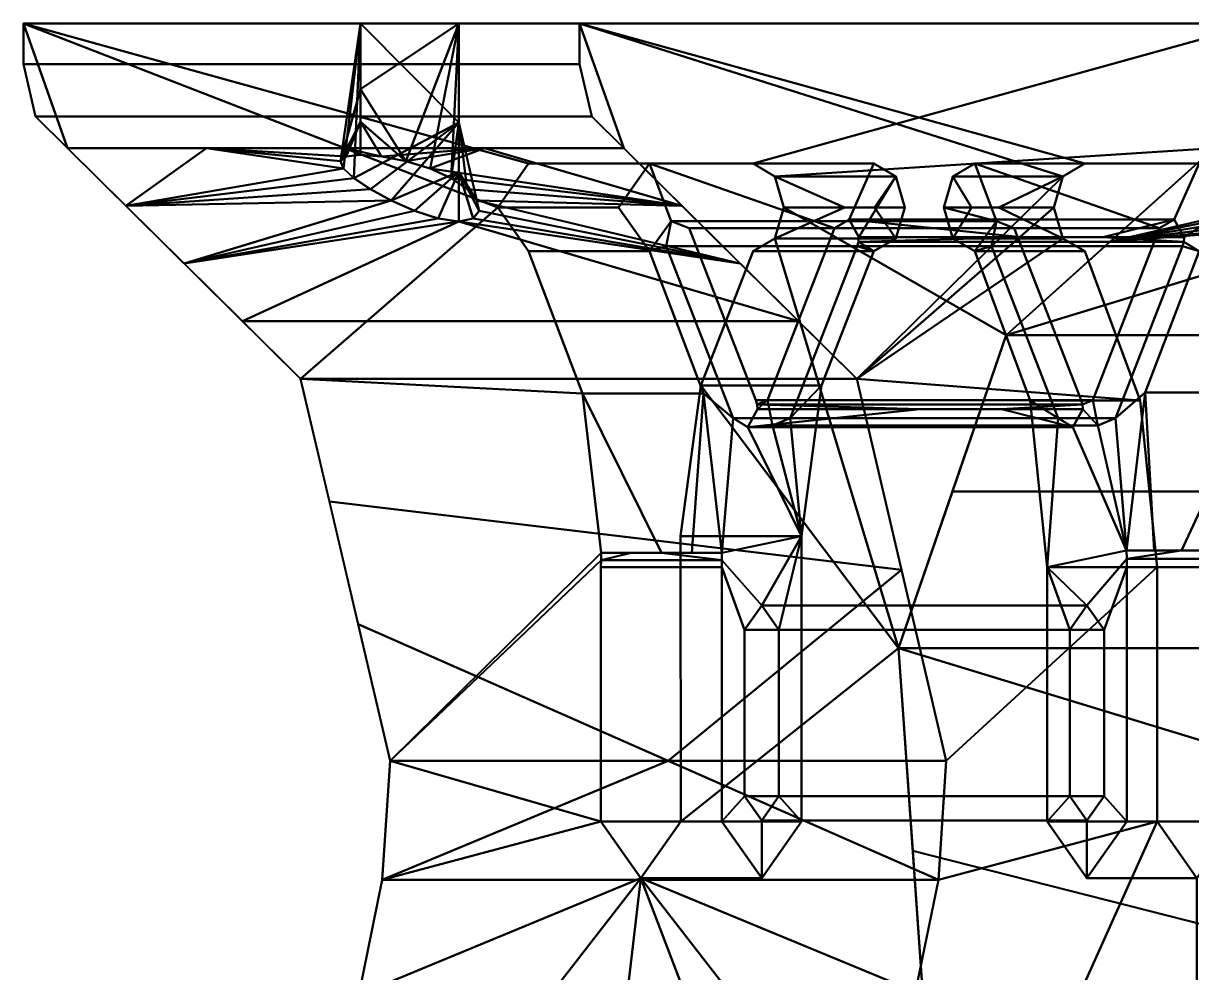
# Model space of a CAD drawing. Header units: millimetres. Extents: x -3275 to 3275, y -1040 to 450.
# Drawn here: x -2624.6 to -2571.2, y -497.3 to -454 of the extents above; entities that cross this region are included whole.
import ezdxf

# ---------------------------------------------------------------- set-up
doc = ezdxf.new("R2010")
doc.units = ezdxf.units.MM
doc.layers.add('I-FURN-PNLS', color=7, linetype='Continuous', lineweight=40)

msp = doc.modelspace()

# ---------------------------------------------------------------- meshes
at = {"layer": 'I-FURN-PNLS', "color": 250, "true_color": 0x191919}
mesh = msp.add_polyface(dxfattribs=at)
corners = [(-2583.506, -498.359, 1202.635), (-2584.618, -482.522, 1201.523), (-2579.696, -468.21, 1206.445), (-2570.2, -459.67, 1215.941), (-2568.742, -458.227, 1217.399), (-2568.182, -455.837, 1217.959), (-2568.182, -453.97, 1217.959), (-2624.609, -453.97, 1161.532), (-2624.609, -455.837, 1161.532), (-2624.049, -458.227, 1162.092), (-2622.591, -459.67, 1163.55), (-2611.94, -470.212, 1174.201), (-2607.85, -487.663, 1178.291), (-2608.212, -493.106, 1177.929), (-2609.285, -498.359, 1176.856), (-2613.151, -506.629, 1172.99), (-2614.508, -516.355, 1171.633), (-2611.049, -531.412, 1175.092), (-2601.992, -540.717, 1184.149), (-2590.798, -540.717, 1195.343), (-2581.742, -531.412, 1204.399), (-2578.283, -516.355, 1207.858), (-2579.639, -506.629, 1206.502), (-2589.855, -462.38, 1196.286), (-2590.269, -463.795, 1195.872), (-2591.269, -464.38, 1194.872), (-2593.655, -470.521, 1192.486), (-2594.577, -477.407, 1191.564), (-2594.574, -490.445, 1191.567), (-2596.395, -493.02, 1189.746), (-2598.216, -490.445, 1187.925), (-2598.216, -478.82, 1187.925), (-2598.211, -478.494, 1187.93), (-2598.209, -478.168, 1187.932), (-2599.06, -470.887, 1187.081), (-2601.522, -464.38, 1184.619), (-2602.936, -462.38, 1183.205), (-2601.522, -460.38, 1184.619), (-2591.269, -460.38, 1194.872), (-2590.269, -460.966, 1195.872)]
mesh.append_faces([[corners[k] for k in face] for face in [(26, 1, 24, 25)]], dxfattribs={"vtx0": -1, "vtx1": -1, "color": 250})
mesh.append_faces([[corners[k] for k in face] for face in [(36, 7, 10, 11)]], dxfattribs={"vtx0": -1, "vtx1": -1, "vtx3": -1, "color": 250})
mesh.append_faces([[corners[k] for k in face] for face in [(30, 13, 14, 29), (30, 12, 13), (12, 32, 33), (7, 37, 38, 6), (29, 20, 21), (2, 23, 24, 1)]], dxfattribs={"vtx0": -1, "vtx2": -1, "color": 250})
mesh.append_faces([[corners[k] for k in face] for face in [(6, 38, 39, 3)]], dxfattribs={"vtx0": -1, "vtx2": -1, "vtx3": -1, "color": 250})
mesh.append_faces([[corners[k] for k in face] for face in [(29, 16, 17, 18), (11, 34, 35, 36), (29, 18, 19, 20), (1, 26, 27, 28), (29, 21, 22, 0)]], dxfattribs={"vtx0": -1, "vtx3": -1, "color": 250})
mesh.append_faces([[corners[k] for k in face] for face in [(5, 6, 3, 4)]], dxfattribs={"vtx1": -1, "color": 250})
mesh.append_faces([[corners[k] for k in face] for face in [(15, 16, 29, 14), (31, 32, 12, 30), (36, 37, 7)]], dxfattribs={"vtx1": -1, "vtx2": -1, "color": 250})
mesh.append_faces([[corners[k] for k in face] for face in [(33, 34, 11, 12), (28, 29, 0, 1), (39, 23, 2, 3)]], dxfattribs={"vtx1": -1, "vtx3": -1, "color": 250})
mesh.append_faces([[corners[k] for k in face] for face in [(8, 9, 10, 7)]], dxfattribs={"vtx2": -1, "color": 250})
mesh = msp.add_polyface(dxfattribs=at)
corners = [(-2624.609, -453.97, 1161.532), (-2568.182, -453.97, 1217.959), (-2542.768, -453.97, 1192.546), (-2599.195, -453.97, 1136.119), (-2562.67, -453.97, 1198.058), (-2558.18, -453.97, 1198.058), (-2558.18, -453.97, 1202.548), (-2562.67, -453.97, 1202.548), (-2609.197, -453.97, 1151.53), (-2604.707, -453.97, 1151.53), (-2604.707, -453.97, 1156.02), (-2609.197, -453.97, 1156.02)]
mesh.append_faces([[corners[k] for k in face] for face in [(8, 0, 11), (0, 8, 3)]], dxfattribs={"vtx0": -1, "vtx1": -1, "color": 250})
mesh.append_faces([[corners[k] for k in face] for face in [(1, 7, 4, 0), (3, 8, 9)]], dxfattribs={"vtx0": -1, "vtx2": -1, "color": 250})
mesh.append_faces([[corners[k] for k in face] for face in [(3, 9, 10, 4)]], dxfattribs={"vtx0": -1, "vtx2": -1, "vtx3": -1, "color": 250})
mesh.append_faces([[corners[k] for k in face] for face in [(6, 7, 1), (5, 6, 2), (1, 2, 6)]], dxfattribs={"vtx1": -1, "vtx2": -1, "color": 250})
mesh.append_faces([[corners[k] for k in face] for face in [(10, 11, 0, 4)]], dxfattribs={"vtx1": -1, "vtx2": -1, "vtx3": -1, "color": 250})
mesh.append_faces([[corners[k] for k in face] for face in [(4, 5, 2, 3)]], dxfattribs={"vtx1": -1, "vtx3": -1, "color": 250})
mesh = msp.add_polyface(dxfattribs=at)
corners = [(-2599.195, -453.97, 1136.119), (-2599.195, -455.837, 1136.119), (-2624.609, -455.837, 1161.532), (-2624.609, -453.97, 1161.532)]
mesh.append_faces([[corners[k] for k in face] for face in [(2, 3, 0, 1)]], dxfattribs={"color": 250})
mesh = msp.add_polyface(dxfattribs=at)
corners = [(-2604.707, -463.017, 1156.02), (-2605.659, -462.884, 1156.675), (-2606.736, -462.536, 1156.943), (-2607.796, -462.064, 1156.836), (-2608.744, -461.548, 1156.396), (-2609.502, -461.047, 1155.667), (-2609.988, -460.606, 1154.704), (-2610.122, -460.265, 1153.6), (-2609.854, -460.051, 1152.487), (-2609.197, -459.979, 1151.53), (-2609.197, -458.477, 1151.53), (-2609.197, -456.975, 1151.53), (-2609.197, -455.472, 1151.53), (-2609.197, -453.97, 1151.53), (-2609.197, -453.97, 1156.02), (-2604.707, -453.97, 1156.02), (-2604.707, -456.232, 1156.02), (-2604.707, -458.494, 1156.02), (-2604.707, -460.755, 1156.02)]
mesh.append_faces([[corners[k] for k in face] for face in [(10, 8, 9), (14, 11, 12, 13)]], dxfattribs={"vtx0": -1, "color": 250})
mesh.append_faces([[corners[k] for k in face] for face in [(7, 14, 6), (18, 3, 17)]], dxfattribs={"vtx0": -1, "vtx1": -1, "color": 250})
mesh.append_faces([[corners[k] for k in face] for face in [(14, 7, 11), (5, 14, 17)]], dxfattribs={"vtx0": -1, "vtx1": -1, "vtx2": -1, "color": 250})
mesh.append_faces([[corners[k] for k in face] for face in [(10, 7, 8), (7, 10, 11), (18, 2, 3)]], dxfattribs={"vtx0": -1, "vtx2": -1, "color": 250})
mesh.append_faces([[corners[k] for k in face] for face in [(5, 6, 14), (3, 4, 17), (1, 2, 18), (4, 5, 17)]], dxfattribs={"vtx1": -1, "vtx2": -1, "color": 250})
mesh.append_faces([[corners[k] for k in face] for face in [(18, 0, 1)]], dxfattribs={"vtx2": -1, "color": 250})
mesh.append_faces([[corners[k] for k in face] for face in [(14, 15, 16, 17)]], dxfattribs={"vtx3": -1, "color": 250})
mesh = msp.add_polyface(dxfattribs=at)
corners = [(-2609.197, -453.97, 1151.53), (-2609.197, -455.472, 1151.53), (-2609.197, -456.975, 1151.53), (-2609.197, -458.477, 1151.53), (-2609.197, -459.979, 1151.53), (-2608.24, -460.051, 1150.873), (-2607.129, -460.265, 1150.605), (-2606.023, -460.606, 1150.739), (-2605.061, -461.046, 1151.225), (-2604.332, -461.548, 1151.983), (-2603.892, -462.064, 1152.931), (-2603.785, -462.535, 1153.991), (-2604.053, -462.884, 1155.069), (-2604.707, -463.017, 1156.02), (-2604.707, -460.755, 1156.02), (-2604.707, -458.494, 1156.02), (-2604.707, -456.232, 1156.02), (-2604.707, -453.97, 1156.02), (-2604.707, -453.97, 1151.53)]
mesh.append_faces([[corners[k] for k in face] for face in [(15, 10, 14)]], dxfattribs={"vtx0": -1, "vtx1": -1, "color": 250})
mesh.append_faces([[corners[k] for k in face] for face in [(2, 6, 18), (15, 18, 8)]], dxfattribs={"vtx0": -1, "vtx1": -1, "vtx2": -1, "color": 250})
mesh.append_faces([[corners[k] for k in face] for face in [(15, 8, 9), (18, 7, 8), (3, 5, 6), (18, 6, 7)]], dxfattribs={"vtx0": -1, "vtx2": -1, "color": 250})
mesh.append_faces([[corners[k] for k in face] for face in [(11, 12, 14), (10, 11, 14), (9, 10, 15), (2, 3, 6)]], dxfattribs={"vtx1": -1, "vtx2": -1, "color": 250})
mesh.append_faces([[corners[k] for k in face] for face in [(12, 13, 14), (16, 17, 18, 15), (3, 4, 5)]], dxfattribs={"vtx2": -1, "color": 250})
mesh.append_faces([[corners[k] for k in face] for face in [(18, 0, 1, 2)]], dxfattribs={"vtx3": -1, "color": 250})
mesh = msp.add_polyface(dxfattribs=at)
corners = [(-2542.768, -453.97, 1192.546), (-2542.768, -455.837, 1192.546), (-2543.328, -458.227, 1191.986), (-2544.786, -459.67, 1190.528), (-2554.282, -468.21, 1181.032), (-2559.204, -482.522, 1176.11), (-2558.092, -498.359, 1177.222), (-2554.226, -506.629, 1181.088), (-2552.869, -516.355, 1182.445), (-2556.328, -531.412, 1178.986), (-2565.385, -540.717, 1169.929), (-2576.579, -540.717, 1158.735), (-2585.635, -531.412, 1149.679), (-2589.094, -516.355, 1146.22), (-2587.738, -506.629, 1147.576), (-2583.871, -498.359, 1151.443), (-2582.799, -493.106, 1152.515), (-2582.437, -487.663, 1152.877), (-2586.527, -470.212, 1148.787), (-2597.177, -459.67, 1138.137), (-2598.635, -458.227, 1136.679), (-2599.195, -455.837, 1136.119), (-2599.195, -453.97, 1136.119), (-2577.523, -462.38, 1157.792), (-2577.108, -463.795, 1158.206), (-2576.108, -464.38, 1159.206), (-2573.574, -471.197, 1161.74), (-2572.803, -478.82, 1162.512), (-2572.803, -490.445, 1162.512), (-2570.982, -493.02, 1164.332), (-2569.161, -490.445, 1166.153), (-2569.161, -478.82, 1166.153), (-2569.168, -478.44, 1166.146), (-2569.17, -478.06, 1166.144), (-2568.318, -470.829, 1166.996), (-2565.855, -464.38, 1169.459), (-2564.441, -462.38, 1170.873), (-2565.855, -460.38, 1169.459), (-2576.108, -460.38, 1159.206), (-2577.108, -460.966, 1158.206), (-2559.343, -516.355, 1175.971), (-2562.752, -504.716, 1172.562), (-2570.982, -499.895, 1164.332), (-2579.212, -504.716, 1156.102), (-2582.621, -516.355, 1152.693), (-2579.212, -527.994, 1156.102), (-2570.982, -532.815, 1164.332), (-2562.752, -527.994, 1172.562)]
mesh.append_faces([[corners[k] for k in face] for face in [(3, 0, 1, 2)]], dxfattribs={"vtx0": -1, "color": 250})
mesh.append_faces([[corners[k] for k in face] for face in [(24, 18, 23), (23, 18, 39), (26, 18, 24, 25), (31, 5, 30), (32, 5, 31), (37, 0, 36)]], dxfattribs={"vtx0": -1, "vtx1": -1, "color": 250})
mesh.append_faces([[corners[k] for k in face] for face in [(6, 41, 30, 5)]], dxfattribs={"vtx0": -1, "vtx1": -1, "vtx2": -1, "color": 250})
mesh.append_faces([[corners[k] for k in face] for face in [(44, 13, 14, 43), (28, 16, 17, 27), (22, 38, 39), (18, 26, 27, 17), (42, 29, 30, 41), (41, 6, 7, 40)]], dxfattribs={"vtx0": -1, "vtx2": -1, "color": 250})
mesh.append_faces([[corners[k] for k in face] for face in [(43, 15, 16, 28), (39, 18, 19, 22)]], dxfattribs={"vtx0": -1, "vtx2": -1, "vtx3": -1, "color": 250})
mesh.append_faces([[corners[k] for k in face] for face in [(4, 34, 35, 36)]], dxfattribs={"vtx0": -1, "vtx3": -1, "color": 250})
mesh.append_faces([[corners[k] for k in face] for face in [(14, 15, 43), (8, 9, 40, 7), (33, 34, 5, 32), (4, 5, 34)]], dxfattribs={"vtx1": -1, "vtx2": -1, "color": 250})
mesh.append_faces([[corners[k] for k in face] for face in [(3, 4, 36, 0)]], dxfattribs={"vtx1": -1, "vtx2": -1, "vtx3": -1, "color": 250})
mesh.append_faces([[corners[k] for k in face] for face in [(12, 13, 44, 45), (11, 12, 45, 46), (42, 43, 28, 29), (37, 38, 22, 0), (46, 47, 10, 11), (9, 10, 47, 40)]], dxfattribs={"vtx1": -1, "vtx3": -1, "color": 250})
mesh.append_faces([[corners[k] for k in face] for face in [(19, 20, 21, 22)]], dxfattribs={"vtx3": -1, "color": 250})
mesh = msp.add_polyface(dxfattribs=at)
corners = [(-2599.195, -455.837, 1136.119), (-2598.635, -458.227, 1136.679), (-2597.177, -459.67, 1138.137), (-2622.591, -459.67, 1163.55), (-2624.049, -458.227, 1162.092), (-2624.609, -455.837, 1161.532)]
mesh.append_faces([[corners[k] for k in face] for face in [(2, 3, 4, 1)]], dxfattribs={"vtx2": -1, "color": 250})
mesh.append_faces([[corners[k] for k in face] for face in [(4, 5, 0, 1)]], dxfattribs={"vtx3": -1, "color": 250})
mesh = msp.add_polyface(dxfattribs=at)
corners = [(-2597.177, -459.67, 1138.137), (-2586.527, -470.212, 1148.787), (-2582.437, -487.663, 1152.877), (-2588.79, -487.663, 1159.231), (-2595.144, -487.663, 1165.584), (-2601.497, -487.663, 1171.937), (-2607.85, -487.663, 1178.291), (-2611.94, -470.212, 1174.201), (-2622.591, -459.67, 1163.55), (-2604.707, -463.017, 1156.02), (-2604.053, -462.884, 1155.069), (-2603.785, -462.535, 1153.991), (-2603.892, -462.064, 1152.931), (-2604.332, -461.548, 1151.983), (-2605.061, -461.046, 1151.225), (-2606.023, -460.606, 1150.739), (-2607.129, -460.265, 1150.605), (-2608.24, -460.051, 1150.873), (-2609.197, -459.979, 1151.53), (-2609.854, -460.051, 1152.487), (-2610.122, -460.265, 1153.6), (-2609.988, -460.606, 1154.704), (-2609.502, -461.047, 1155.667), (-2608.744, -461.548, 1156.396), (-2607.796, -462.064, 1156.836), (-2606.736, -462.536, 1156.943), (-2605.659, -462.884, 1156.675), (-2591.852, -464.941, 1143.462), (-2617.266, -464.941, 1168.875), (-2609.884, -459.67, 1150.843), (-2594.515, -462.305, 1140.799), (-2603.531, -459.67, 1144.49), (-2619.928, -462.305, 1166.213), (-2616.237, -459.67, 1157.197), (-2609.315, -481.416, 1176.826), (-2584.482, -478.937, 1150.832), (-2589.19, -467.576, 1146.125), (-2614.603, -467.576, 1171.538), (-2610.627, -475.814, 1175.514)]
mesh.append_faces([[corners[k] for k in face] for face in [(10, 27, 9), (26, 28, 25), (24, 32, 23), (9, 28, 26), (14, 30, 13), (13, 30, 12), (16, 31, 15), (31, 17, 29), (23, 32, 22), (12, 27, 11), (25, 28, 24), (22, 32, 21), (19, 29, 18), (18, 29, 17), (17, 31, 16), (11, 27, 10), (32, 24, 28)]], dxfattribs={"vtx0": -1, "vtx1": -1, "color": 250})
mesh.append_faces([[corners[k] for k in face] for face in [(37, 9, 36), (30, 15, 31), (21, 32, 33)]], dxfattribs={"vtx0": -1, "vtx1": -1, "vtx2": -1, "color": 250})
mesh.append_faces([[corners[k] for k in face] for face in [(35, 4, 34, 38)]], dxfattribs={"vtx0": -1, "vtx1": -1, "vtx3": -1, "color": 250})
mesh.append_faces([[corners[k] for k in face] for face in [(12, 30, 27), (30, 14, 15), (33, 19, 20)]], dxfattribs={"vtx0": -1, "vtx2": -1, "color": 250})
mesh.append_faces([[corners[k] for k in face] for face in [(0, 30, 31)]], dxfattribs={"vtx1": -1, "color": 250})
mesh.append_faces([[corners[k] for k in face] for face in [(27, 36, 9), (33, 29, 19), (20, 21, 33), (37, 28, 9)]], dxfattribs={"vtx1": -1, "vtx2": -1, "color": 250})
mesh.append_faces([[corners[k] for k in face] for face in [(7, 37, 36, 1), (38, 7, 1, 35)]], dxfattribs={"vtx1": -1, "vtx3": -1, "color": 250})
mesh.append_faces([[corners[k] for k in face] for face in [(5, 6, 34, 4), (32, 8, 33)]], dxfattribs={"vtx2": -1, "color": 250})
mesh.append_faces([[corners[k] for k in face] for face in [(35, 2, 3, 4)]], dxfattribs={"vtx3": -1, "color": 250})
mesh = msp.add_polyface(dxfattribs=at)
corners = [(-2558.092, -498.359, 1177.222), (-2559.204, -482.522, 1176.11), (-2554.282, -468.21, 1181.032), (-2544.786, -459.67, 1190.528), (-2570.2, -459.67, 1215.941), (-2579.696, -468.21, 1206.445), (-2584.618, -482.522, 1201.523), (-2583.506, -498.359, 1202.635), (-2558.18, -459.979, 1202.548), (-2557.523, -460.051, 1201.591), (-2557.255, -460.265, 1200.478), (-2557.389, -460.606, 1199.374), (-2557.875, -461.047, 1198.411), (-2558.633, -461.548, 1197.682), (-2559.581, -462.064, 1197.242), (-2560.642, -462.536, 1197.135), (-2561.718, -462.884, 1197.403), (-2562.67, -463.017, 1198.058), (-2563.324, -462.884, 1199.009), (-2563.592, -462.536, 1200.087), (-2563.486, -462.064, 1201.147), (-2563.046, -461.548, 1202.095), (-2562.316, -461.046, 1202.853), (-2561.354, -460.606, 1203.339), (-2560.248, -460.265, 1203.473), (-2559.137, -460.051, 1203.205), (-2549.534, -463.94, 1185.78), (-2557.493, -459.67, 1203.235), (-2574.948, -463.94, 1211.193), (-2563.846, -459.67, 1209.588), (-2551.14, -459.67, 1196.881), (-2556.743, -475.366, 1178.571), (-2582.157, -475.366, 1203.984), (-2583.968, -491.781, 1202.173), (-2558.648, -490.441, 1176.666)]
mesh.append_faces([[corners[k] for k in face] for face in [(29, 25, 27), (22, 28, 21), (25, 29, 24), (15, 26, 14), (16, 26, 15), (8, 27, 25), (20, 28, 19), (18, 28, 17), (19, 28, 18), (14, 26, 13), (28, 22, 4)]], dxfattribs={"vtx0": -1, "vtx1": -1, "color": 250})
mesh.append_faces([[corners[k] for k in face] for face in [(5, 2, 17)]], dxfattribs={"vtx0": -1, "vtx1": -1, "vtx2": -1, "color": 250})
mesh.append_faces([[corners[k] for k in face] for face in [(30, 9, 10), (27, 8, 9), (3, 11, 12), (26, 12, 13), (29, 23, 24), (4, 22, 23), (34, 6, 33, 0), (28, 20, 21), (32, 31, 2, 5), (17, 28, 5), (6, 34, 1)]], dxfattribs={"vtx0": -1, "vtx2": -1, "color": 250})
mesh.append_faces([[corners[k] for k in face] for face in [(10, 11, 30), (26, 3, 12), (3, 30, 11), (29, 4, 23), (16, 17, 26), (2, 26, 17), (30, 27, 9)]], dxfattribs={"vtx1": -1, "vtx2": -1, "color": 250})
mesh.append_faces([[corners[k] for k in face] for face in [(32, 6, 1, 31)]], dxfattribs={"vtx1": -1, "vtx3": -1, "color": 250})
mesh.append_faces([[corners[k] for k in face] for face in [(33, 7, 0)]], dxfattribs={"vtx2": -1, "color": 250})
mesh = msp.add_polyface(dxfattribs=at)
corners = [(-2601.522, -460.38, 1184.619), (-2602.936, -462.38, 1183.205), (-2601.522, -464.38, 1184.619), (-2595.999, -464.38, 1179.097), (-2597.413, -462.38, 1177.682), (-2595.999, -460.38, 1179.097)]
mesh.append_faces([[corners[k] for k in face] for face in [(4, 1, 2, 3)]], dxfattribs={"vtx0": -1, "color": 250})
mesh.append_faces([[corners[k] for k in face] for face in [(4, 5, 0, 1)]], dxfattribs={"vtx3": -1, "color": 250})
mesh = msp.add_polyface(dxfattribs=at)
corners = [(-2591.269, -460.38, 1194.872), (-2601.522, -460.38, 1184.619), (-2595.999, -460.38, 1179.097), (-2585.746, -460.38, 1189.35)]
mesh.append_faces([[corners[k] for k in face] for face in [(3, 0, 1, 2)]], dxfattribs={"color": 250})
mesh = msp.add_polyface(dxfattribs=at)
corners = [(-2589.054, -477.407, 1186.042), (-2588.133, -470.521, 1186.963), (-2585.746, -464.38, 1189.35), (-2584.746, -463.795, 1190.35), (-2584.332, -462.38, 1190.764), (-2584.746, -460.966, 1190.35), (-2585.746, -460.38, 1189.35), (-2595.999, -460.38, 1179.097), (-2597.413, -462.38, 1177.682), (-2595.999, -464.38, 1179.097), (-2593.538, -470.887, 1181.558), (-2592.687, -478.168, 1182.409), (-2592.689, -478.494, 1182.407), (-2592.694, -478.82, 1182.402), (-2592.694, -490.445, 1182.402), (-2590.873, -493.02, 1184.223), (-2589.052, -490.445, 1186.044), (-2586.434, -463.742, 1188.662), (-2586.453, -463.951, 1188.643), (-2586.508, -464.148, 1188.588), (-2589.564, -472.005, 1185.532), (-2590.374, -472.337, 1184.722), (-2590.609, -471.192, 1184.487), (-2587.553, -463.335, 1187.543), (-2586.882, -462.925, 1188.214), (-2595.237, -464.148, 1179.859), (-2595.002, -463.003, 1180.094), (-2594.192, -463.335, 1180.904), (-2591.137, -471.192, 1183.959), (-2591.082, -471.388, 1184.014), (-2591.063, -471.598, 1184.033), (-2591.511, -472.415, 1183.585), (-2592.182, -472.005, 1182.914), (-2590.086, -489.276, 1185.01), (-2590.873, -490.388, 1184.223), (-2591.659, -489.276, 1183.437), (-2591.659, -481.681, 1183.437), (-2590.873, -480.569, 1184.223), (-2590.086, -481.681, 1185.01)]
mesh.append_faces([[corners[k] for k in face] for face in [(11, 32, 10), (29, 22, 28), (38, 0, 37)]], dxfattribs={"vtx0": -1, "vtx1": -1, "color": 250})
mesh.append_faces([[corners[k] for k in face] for face in [(31, 0, 21)]], dxfattribs={"vtx0": -1, "vtx1": -1, "vtx2": -1, "color": 250})
mesh.append_faces([[corners[k] for k in face] for face in [(37, 12, 13, 36), (36, 13, 14, 35), (9, 25, 26), (25, 9, 10, 32), (34, 15, 16, 33), (20, 0, 1)]], dxfattribs={"vtx0": -1, "vtx2": -1, "color": 250})
mesh.append_faces([[corners[k] for k in face] for face in [(7, 26, 27, 23)]], dxfattribs={"vtx0": -1, "vtx2": -1, "vtx3": -1, "color": 250})
mesh.append_faces([[corners[k] for k in face] for face in [(26, 7, 8, 9), (17, 3, 4, 5)]], dxfattribs={"vtx0": -1, "vtx3": -1, "color": 250})
mesh.append_faces([[corners[k] for k in face] for face in [(29, 30, 22), (20, 21, 0), (18, 19, 2)]], dxfattribs={"vtx1": -1, "vtx2": -1, "color": 250})
mesh.append_faces([[corners[k] for k in face] for face in [(11, 12, 37, 0), (31, 32, 11, 0)]], dxfattribs={"vtx1": -1, "vtx2": -1, "vtx3": -1, "color": 250})
mesh.append_faces([[corners[k] for k in face] for face in [(30, 31, 21, 22), (34, 35, 14, 15), (27, 28, 22, 23), (16, 0, 38, 33), (19, 20, 1, 2), (24, 17, 5, 6), (23, 24, 6, 7), (17, 18, 2, 3)]], dxfattribs={"vtx1": -1, "vtx3": -1, "color": 250})
mesh = msp.add_polyface(dxfattribs=at)
corners = [(-2585.746, -460.38, 1189.35), (-2584.746, -460.966, 1190.35), (-2584.332, -462.38, 1190.764), (-2585.713, -462.38, 1192.145), (-2587.093, -462.38, 1193.525), (-2588.474, -462.38, 1194.906), (-2589.855, -462.38, 1196.286), (-2590.269, -460.966, 1195.872), (-2591.269, -460.38, 1194.872)]
mesh.append_faces([[corners[k] for k in face] for face in [(1, 7, 8, 0)]], dxfattribs={"vtx0": -1, "color": 250})
mesh.append_faces([[corners[k] for k in face] for face in [(1, 3, 4, 7)]], dxfattribs={"vtx0": -1, "vtx2": -1, "vtx3": -1, "color": 250})
mesh.append_faces([[corners[k] for k in face] for face in [(2, 3, 1)]], dxfattribs={"vtx1": -1, "color": 250})
mesh.append_faces([[corners[k] for k in face] for face in [(5, 6, 7, 4)]], dxfattribs={"vtx2": -1, "color": 250})
mesh = msp.add_polyface(dxfattribs=at)
corners = [(-2581.136, -460.38, 1164.233), (-2582.136, -460.966, 1163.233), (-2582.55, -462.38, 1162.819), (-2581.293, -462.38, 1161.562), (-2580.036, -462.38, 1160.305), (-2578.779, -462.38, 1159.048), (-2577.523, -462.38, 1157.792), (-2577.108, -460.966, 1158.206), (-2576.108, -460.38, 1159.206)]
mesh.append_faces([[corners[k] for k in face] for face in [(1, 7, 8, 0)]], dxfattribs={"vtx0": -1, "color": 250})
mesh.append_faces([[corners[k] for k in face] for face in [(1, 3, 4, 7)]], dxfattribs={"vtx0": -1, "vtx2": -1, "vtx3": -1, "color": 250})
mesh.append_faces([[corners[k] for k in face] for face in [(2, 3, 1)]], dxfattribs={"vtx1": -1, "color": 250})
mesh.append_faces([[corners[k] for k in face] for face in [(5, 6, 7, 4)]], dxfattribs={"vtx2": -1, "color": 250})
mesh = msp.add_polyface(dxfattribs=at)
corners = [(-2577.83, -478.82, 1167.539), (-2578.602, -471.197, 1166.768), (-2581.136, -464.38, 1164.233), (-2582.136, -463.795, 1163.233), (-2582.55, -462.38, 1162.819), (-2582.136, -460.966, 1163.233), (-2581.136, -460.38, 1164.233), (-2570.883, -460.38, 1174.486), (-2569.469, -462.38, 1175.901), (-2570.883, -464.38, 1174.486), (-2573.346, -470.829, 1172.023), (-2574.198, -478.06, 1171.171), (-2574.195, -478.44, 1171.174), (-2574.189, -478.82, 1171.181), (-2574.189, -490.445, 1171.181), (-2576.009, -493.02, 1169.36), (-2577.83, -490.445, 1167.539), (-2574.7, -472.005, 1170.669), (-2571.645, -464.148, 1173.724), (-2571.59, -463.951, 1173.779), (-2571.571, -463.742, 1173.798), (-2572.019, -462.925, 1173.35), (-2572.69, -463.335, 1172.679), (-2575.745, -471.192, 1169.624), (-2575.51, -472.337, 1169.859), (-2576.273, -471.192, 1169.096), (-2579.329, -463.335, 1166.04), (-2580.139, -463.003, 1165.23), (-2580.374, -464.148, 1164.995), (-2577.318, -472.005, 1168.051), (-2576.648, -472.415, 1168.722), (-2576.2, -471.598, 1169.17), (-2576.218, -471.388, 1169.151), (-2576.796, -481.681, 1168.573), (-2576.796, -489.276, 1168.573), (-2576.009, -490.388, 1169.36), (-2575.223, -489.276, 1170.146), (-2575.223, -481.681, 1170.146), (-2576.009, -480.569, 1169.36)]
mesh.append_faces([[corners[k] for k in face] for face in [(1, 29, 0), (33, 0, 38), (25, 23, 32), (17, 11, 24)]], dxfattribs={"vtx0": -1, "vtx1": -1, "color": 250})
mesh.append_faces([[corners[k] for k in face] for face in [(38, 0, 11, 12)]], dxfattribs={"vtx0": -1, "vtx1": -1, "vtx3": -1, "color": 250})
mesh.append_faces([[corners[k] for k in face] for face in [(16, 34, 35, 15), (2, 27, 28), (23, 25, 26, 22), (13, 37, 38, 12), (14, 36, 37, 13), (10, 17, 18, 9), (7, 21, 22, 6), (9, 19, 20, 8)]], dxfattribs={"vtx0": -1, "vtx2": -1, "color": 250})
mesh.append_faces([[corners[k] for k in face] for face in [(0, 29, 30, 11)]], dxfattribs={"vtx0": -1, "vtx2": -1, "vtx3": -1, "color": 250})
mesh.append_faces([[corners[k] for k in face] for face in [(3, 4, 27, 2), (5, 6, 27, 4), (10, 11, 17), (18, 19, 9)]], dxfattribs={"vtx1": -1, "vtx2": -1, "color": 250})
mesh.append_faces([[corners[k] for k in face] for face in [(30, 31, 24, 11), (26, 27, 6, 22)]], dxfattribs={"vtx1": -1, "vtx2": -1, "vtx3": -1, "color": 250})
mesh.append_faces([[corners[k] for k in face] for face in [(16, 0, 33, 34), (31, 32, 23, 24), (28, 29, 1, 2), (35, 36, 14, 15), (7, 8, 20, 21)]], dxfattribs={"vtx1": -1, "vtx3": -1, "color": 250})
mesh = msp.add_polyface(dxfattribs=at)
corners = [(-2576.108, -460.38, 1159.206), (-2565.855, -460.38, 1169.459), (-2570.883, -460.38, 1174.486), (-2581.136, -460.38, 1164.233)]
mesh.append_faces([[corners[k] for k in face] for face in [(2, 3, 0, 1)]], dxfattribs={"color": 250})
mesh = msp.add_polyface(dxfattribs=at)
corners = [(-2589.855, -462.38, 1196.286), (-2588.474, -462.38, 1194.906), (-2587.093, -462.38, 1193.525), (-2585.713, -462.38, 1192.145), (-2584.332, -462.38, 1190.764), (-2584.746, -463.795, 1190.35), (-2585.746, -464.38, 1189.35), (-2591.269, -464.38, 1194.872), (-2590.269, -463.795, 1195.872)]
mesh.append_faces([[corners[k] for k in face] for face in [(5, 3, 4)]], dxfattribs={"vtx0": -1, "color": 250})
mesh.append_faces([[corners[k] for k in face] for face in [(5, 8, 2, 3)]], dxfattribs={"vtx0": -1, "vtx1": -1, "vtx3": -1, "color": 250})
mesh.append_faces([[corners[k] for k in face] for face in [(5, 6, 7, 8), (8, 0, 1, 2)]], dxfattribs={"vtx3": -1, "color": 250})
mesh = msp.add_polyface(dxfattribs=at)
corners = [(-2577.523, -462.38, 1157.792), (-2578.779, -462.38, 1159.048), (-2580.036, -462.38, 1160.305), (-2581.293, -462.38, 1161.562), (-2582.55, -462.38, 1162.819), (-2582.136, -463.795, 1163.233), (-2581.136, -464.38, 1164.233), (-2576.108, -464.38, 1159.206), (-2577.108, -463.795, 1158.206)]
mesh.append_faces([[corners[k] for k in face] for face in [(5, 3, 4)]], dxfattribs={"vtx0": -1, "color": 250})
mesh.append_faces([[corners[k] for k in face] for face in [(5, 8, 2, 3)]], dxfattribs={"vtx0": -1, "vtx1": -1, "vtx3": -1, "color": 250})
mesh.append_faces([[corners[k] for k in face] for face in [(5, 6, 7, 8), (8, 0, 1, 2)]], dxfattribs={"vtx3": -1, "color": 250})
mesh = msp.add_polyface(dxfattribs=at)
corners = [(-2579.329, -463.335, 1166.04), (-2594.192, -463.335, 1180.904), (-2595.002, -463.003, 1180.094), (-2595.237, -464.148, 1179.859), (-2580.374, -464.148, 1164.995), (-2580.139, -463.003, 1165.23)]
mesh.append_faces([[corners[k] for k in face] for face in [(0, 1, 2, 5)]], dxfattribs={"vtx2": -1, "color": 250})
mesh.append_faces([[corners[k] for k in face] for face in [(2, 3, 4, 5)]], dxfattribs={"vtx3": -1, "color": 250})
mesh = msp.add_polyface(dxfattribs=at)
corners = [(-2576.273, -471.192, 1169.096), (-2591.137, -471.192, 1183.959), (-2594.192, -463.335, 1180.904), (-2579.329, -463.335, 1166.04)]
mesh.append_faces([[corners[k] for k in face] for face in [(1, 2, 3, 0)]], dxfattribs={"color": 250})
mesh = msp.add_polyface(dxfattribs=at)
corners = [(-2572.69, -463.335, 1172.679), (-2587.553, -463.335, 1187.543), (-2590.609, -471.192, 1184.487), (-2575.745, -471.192, 1169.624)]
mesh.append_faces([[corners[k] for k in face] for face in [(1, 2, 3, 0)]], dxfattribs={"color": 250})
mesh = msp.add_polyface(dxfattribs=at)
corners = [(-2572.69, -463.335, 1172.679), (-2572.019, -462.925, 1173.35), (-2571.571, -463.742, 1173.798), (-2575.287, -463.742, 1177.514), (-2579.003, -463.742, 1181.23), (-2582.719, -463.742, 1184.946), (-2586.434, -463.742, 1188.662), (-2586.882, -462.925, 1188.214), (-2587.553, -463.335, 1187.543)]
mesh.append_faces([[corners[k] for k in face] for face in [(7, 4, 5, 6)]], dxfattribs={"vtx0": -1, "color": 250})
mesh.append_faces([[corners[k] for k in face] for face in [(1, 3, 4, 7)]], dxfattribs={"vtx0": -1, "vtx2": -1, "vtx3": -1, "color": 250})
mesh.append_faces([[corners[k] for k in face] for face in [(2, 3, 1)]], dxfattribs={"vtx1": -1, "color": 250})
mesh.append_faces([[corners[k] for k in face] for face in [(8, 0, 1, 7)]], dxfattribs={"vtx2": -1, "color": 250})
mesh = msp.add_polyface(dxfattribs=at)
corners = [(-2586.434, -463.742, 1188.662), (-2582.719, -463.742, 1184.946), (-2579.003, -463.742, 1181.23), (-2575.287, -463.742, 1177.514), (-2571.571, -463.742, 1173.798), (-2571.59, -463.951, 1173.779), (-2571.645, -464.148, 1173.724), (-2586.508, -464.148, 1188.588), (-2586.453, -463.951, 1188.643)]
mesh.append_faces([[corners[k] for k in face] for face in [(8, 5, 6, 7), (5, 3, 4)]], dxfattribs={"vtx0": -1, "color": 250})
mesh.append_faces([[corners[k] for k in face] for face in [(5, 8, 2, 3)]], dxfattribs={"vtx0": -1, "vtx1": -1, "vtx3": -1, "color": 250})
mesh.append_faces([[corners[k] for k in face] for face in [(8, 0, 1, 2)]], dxfattribs={"vtx3": -1, "color": 250})
mesh = msp.add_polyface(dxfattribs=at)
corners = [(-2598.209, -478.168, 1187.932), (-2596.829, -478.168, 1186.551), (-2595.448, -478.168, 1185.17), (-2594.068, -478.168, 1183.79), (-2592.687, -478.168, 1182.409), (-2593.538, -470.887, 1181.558), (-2595.999, -464.38, 1179.097), (-2601.522, -464.38, 1184.619), (-2599.06, -470.887, 1187.081)]
mesh.append_faces([[corners[k] for k in face] for face in [(5, 3, 4)]], dxfattribs={"vtx0": -1, "color": 250})
mesh.append_faces([[corners[k] for k in face] for face in [(5, 8, 2, 3)]], dxfattribs={"vtx0": -1, "vtx1": -1, "vtx3": -1, "color": 250})
mesh.append_faces([[corners[k] for k in face] for face in [(8, 0, 1, 2), (5, 6, 7, 8)]], dxfattribs={"vtx3": -1, "color": 250})
mesh = msp.add_polyface(dxfattribs=at)
corners = [(-2580.374, -464.148, 1164.995), (-2595.237, -464.148, 1179.859), (-2592.182, -472.005, 1182.914), (-2577.318, -472.005, 1168.051)]
mesh.append_faces([[corners[k] for k in face] for face in [(1, 2, 3, 0)]], dxfattribs={"color": 250})
mesh = msp.add_polyface(dxfattribs=at)
corners = [(-2594.577, -477.407, 1191.564), (-2593.655, -470.521, 1192.486), (-2591.269, -464.38, 1194.872), (-2585.746, -464.38, 1189.35), (-2588.133, -470.521, 1186.963), (-2589.054, -477.407, 1186.042)]
mesh.append_faces([[corners[k] for k in face] for face in [(1, 2, 3, 4), (4, 5, 0, 1)]], dxfattribs={"vtx3": -1, "color": 250})
mesh = msp.add_polyface(dxfattribs=at)
corners = [(-2574.7, -472.005, 1170.669), (-2589.564, -472.005, 1185.532), (-2586.508, -464.148, 1188.588), (-2571.645, -464.148, 1173.724)]
mesh.append_faces([[corners[k] for k in face] for face in [(1, 2, 3, 0)]], dxfattribs={"color": 250})
mesh = msp.add_polyface(dxfattribs=at)
corners = [(-2572.803, -478.82, 1162.512), (-2573.574, -471.197, 1161.74), (-2576.108, -464.38, 1159.206), (-2581.136, -464.38, 1164.233), (-2578.602, -471.197, 1166.768), (-2577.83, -478.82, 1167.539)]
mesh.append_faces([[corners[k] for k in face] for face in [(0, 1, 4, 5)]], dxfattribs={"vtx1": -1, "color": 250})
mesh.append_faces([[corners[k] for k in face] for face in [(2, 3, 4, 1)]], dxfattribs={"vtx2": -1, "color": 250})
mesh = msp.add_polyface(dxfattribs=at)
corners = [(-2569.17, -478.06, 1166.144), (-2570.427, -478.06, 1167.401), (-2571.684, -478.06, 1168.658), (-2572.941, -478.06, 1169.915), (-2574.198, -478.06, 1171.171), (-2573.346, -470.829, 1172.023), (-2570.883, -464.38, 1174.486), (-2565.855, -464.38, 1169.459), (-2568.318, -470.829, 1166.996)]
mesh.append_faces([[corners[k] for k in face] for face in [(5, 3, 4)]], dxfattribs={"vtx0": -1, "color": 250})
mesh.append_faces([[corners[k] for k in face] for face in [(7, 8, 5, 6)]], dxfattribs={"vtx1": -1, "color": 250})
mesh.append_faces([[corners[k] for k in face] for face in [(2, 3, 5, 8)]], dxfattribs={"vtx1": -1, "vtx2": -1, "vtx3": -1, "color": 250})
mesh.append_faces([[corners[k] for k in face] for face in [(8, 0, 1, 2)]], dxfattribs={"vtx3": -1, "color": 250})
mesh = msp.add_polyface(dxfattribs=at)
corners = [(-2576.273, -471.192, 1169.096), (-2576.218, -471.388, 1169.151), (-2576.2, -471.598, 1169.17), (-2579.915, -471.598, 1172.885), (-2583.631, -471.598, 1176.601), (-2587.347, -471.598, 1180.317), (-2591.063, -471.598, 1184.033), (-2591.082, -471.388, 1184.014), (-2591.137, -471.192, 1183.959)]
mesh.append_faces([[corners[k] for k in face] for face in [(7, 4, 5, 6)]], dxfattribs={"vtx0": -1, "color": 250})
mesh.append_faces([[corners[k] for k in face] for face in [(1, 3, 4, 7)]], dxfattribs={"vtx0": -1, "vtx2": -1, "vtx3": -1, "color": 250})
mesh.append_faces([[corners[k] for k in face] for face in [(2, 3, 1)]], dxfattribs={"vtx1": -1, "color": 250})
mesh.append_faces([[corners[k] for k in face] for face in [(7, 8, 0, 1)]], dxfattribs={"vtx3": -1, "color": 250})
mesh = msp.add_polyface(dxfattribs=at)
corners = [(-2575.745, -471.192, 1169.624), (-2590.609, -471.192, 1184.487), (-2590.374, -472.337, 1184.722), (-2589.564, -472.005, 1185.532), (-2574.7, -472.005, 1170.669), (-2575.51, -472.337, 1169.859)]
mesh.append_faces([[corners[k] for k in face] for face in [(0, 1, 2, 5)]], dxfattribs={"vtx2": -1, "color": 250})
mesh.append_faces([[corners[k] for k in face] for face in [(2, 3, 4, 5)]], dxfattribs={"vtx3": -1, "color": 250})
mesh = msp.add_polyface(dxfattribs=at)
corners = [(-2591.063, -471.598, 1184.033), (-2587.347, -471.598, 1180.317), (-2583.631, -471.598, 1176.601), (-2579.915, -471.598, 1172.885), (-2576.2, -471.598, 1169.17), (-2576.648, -472.415, 1168.722), (-2577.318, -472.005, 1168.051), (-2592.182, -472.005, 1182.914), (-2591.511, -472.415, 1183.585)]
mesh.append_faces([[corners[k] for k in face] for face in [(5, 8, 2, 3)]], dxfattribs={"vtx0": -1, "vtx1": -1, "vtx3": -1, "color": 250})
mesh.append_faces([[corners[k] for k in face] for face in [(4, 5, 3)]], dxfattribs={"vtx1": -1, "color": 250})
mesh.append_faces([[corners[k] for k in face] for face in [(5, 6, 7, 8), (8, 0, 1, 2)]], dxfattribs={"vtx3": -1, "color": 250})
mesh = msp.add_polyface(dxfattribs=at)
corners = [(-2594.574, -490.445, 1191.567), (-2594.577, -477.407, 1191.564), (-2589.054, -477.407, 1186.042), (-2589.052, -490.445, 1186.044)]
mesh.append_faces([[corners[k] for k in face] for face in [(0, 1, 2, 3)]], dxfattribs={"color": 250})
mesh = msp.add_polyface(dxfattribs=at)
corners = [(-2592.694, -478.82, 1182.402), (-2592.689, -478.494, 1182.407), (-2592.687, -478.168, 1182.409), (-2594.068, -478.168, 1183.79), (-2595.448, -478.168, 1185.17), (-2596.829, -478.168, 1186.551), (-2598.209, -478.168, 1187.932), (-2598.211, -478.494, 1187.93), (-2598.216, -478.82, 1187.925)]
mesh.append_faces([[corners[k] for k in face] for face in [(7, 1, 4, 5)]], dxfattribs={"vtx0": -1, "vtx1": -1, "vtx3": -1, "color": 250})
mesh.append_faces([[corners[k] for k in face] for face in [(0, 1, 7, 8), (6, 7, 5)]], dxfattribs={"vtx1": -1, "color": 250})
mesh.append_faces([[corners[k] for k in face] for face in [(1, 2, 3, 4)]], dxfattribs={"vtx3": -1, "color": 250})
mesh = msp.add_polyface(dxfattribs=at)
corners = [(-2574.189, -478.82, 1171.181), (-2574.195, -478.44, 1171.174), (-2574.198, -478.06, 1171.171), (-2572.941, -478.06, 1169.915), (-2571.684, -478.06, 1168.658), (-2570.427, -478.06, 1167.401), (-2569.17, -478.06, 1166.144), (-2569.168, -478.44, 1166.146), (-2569.161, -478.82, 1166.153)]
mesh.append_faces([[corners[k] for k in face] for face in [(7, 1, 4, 5)]], dxfattribs={"vtx0": -1, "vtx1": -1, "vtx3": -1, "color": 250})
mesh.append_faces([[corners[k] for k in face] for face in [(0, 1, 7, 8), (6, 7, 5)]], dxfattribs={"vtx1": -1, "color": 250})
mesh.append_faces([[corners[k] for k in face] for face in [(1, 2, 3, 4)]], dxfattribs={"vtx3": -1, "color": 250})
mesh = msp.add_polyface(dxfattribs=at)
corners = [(-2598.216, -478.82, 1187.925), (-2598.216, -490.445, 1187.925), (-2592.694, -490.445, 1182.402), (-2592.694, -478.82, 1182.402)]
mesh.append_faces([[corners[k] for k in face] for face in [(2, 3, 0, 1)]], dxfattribs={"color": 250})
mesh = msp.add_polyface(dxfattribs=at)
corners = [(-2572.803, -490.445, 1162.512), (-2572.803, -478.82, 1162.512), (-2577.83, -478.82, 1167.539), (-2577.83, -490.445, 1167.539)]
mesh.append_faces([[corners[k] for k in face] for face in [(2, 3, 0, 1)]], dxfattribs={"color": 250})
mesh = msp.add_polyface(dxfattribs=at)
corners = [(-2569.161, -478.82, 1166.153), (-2569.161, -490.445, 1166.153), (-2574.189, -490.445, 1171.181), (-2574.189, -478.82, 1171.181)]
mesh.append_faces([[corners[k] for k in face] for face in [(2, 3, 0, 1)]], dxfattribs={"color": 250})
mesh = msp.add_polyface(dxfattribs=at)
corners = [(-2575.223, -481.681, 1170.146), (-2590.086, -481.681, 1185.01), (-2590.873, -480.569, 1184.223), (-2591.659, -481.681, 1183.437), (-2576.796, -481.681, 1168.573), (-2576.009, -480.569, 1169.36)]
mesh.append_faces([[corners[k] for k in face] for face in [(0, 1, 2, 5), (3, 4, 5, 2)]], dxfattribs={"vtx2": -1, "color": 250})
mesh = msp.add_polyface(dxfattribs=at)
corners = [(-2576.796, -481.681, 1168.573), (-2591.659, -481.681, 1183.437), (-2591.659, -489.276, 1183.437), (-2576.796, -489.276, 1168.573)]
mesh.append_faces([[corners[k] for k in face] for face in [(1, 2, 3, 0)]], dxfattribs={"color": 250})
mesh = msp.add_polyface(dxfattribs=at)
corners = [(-2575.223, -489.276, 1170.146), (-2590.086, -489.276, 1185.01), (-2590.086, -481.681, 1185.01), (-2575.223, -481.681, 1170.146)]
mesh.append_faces([[corners[k] for k in face] for face in [(1, 2, 3, 0)]], dxfattribs={"color": 250})
mesh = msp.add_polyface(dxfattribs=at)
corners = [(-2607.85, -487.663, 1178.291), (-2601.497, -487.663, 1171.937), (-2595.144, -487.663, 1165.584), (-2588.79, -487.663, 1159.231), (-2582.437, -487.663, 1152.877), (-2582.799, -493.106, 1152.515), (-2583.871, -498.359, 1151.443), (-2609.285, -498.359, 1176.856), (-2608.212, -493.106, 1177.929)]
mesh.append_faces([[corners[k] for k in face] for face in [(8, 2, 5)]], dxfattribs={"vtx0": -1, "vtx1": -1, "vtx2": -1, "color": 250})
mesh.append_faces([[corners[k] for k in face] for face in [(3, 4, 5, 2)]], dxfattribs={"vtx2": -1, "color": 250})
mesh.append_faces([[corners[k] for k in face] for face in [(5, 6, 7, 8), (8, 0, 1, 2)]], dxfattribs={"vtx3": -1, "color": 250})
mesh = msp.add_polyface(dxfattribs=at)
corners = [(-2576.796, -489.276, 1168.573), (-2591.659, -489.276, 1183.437), (-2590.873, -490.388, 1184.223), (-2590.086, -489.276, 1185.01), (-2575.223, -489.276, 1170.146), (-2576.009, -490.388, 1169.36)]
mesh.append_faces([[corners[k] for k in face] for face in [(5, 0, 1, 2), (2, 3, 4, 5)]], dxfattribs={"vtx3": -1, "color": 250})
mesh = msp.add_polyface(dxfattribs=at)
corners = [(-2598.216, -490.445, 1187.925), (-2596.395, -493.02, 1189.746), (-2594.574, -490.445, 1191.567), (-2589.052, -490.445, 1186.044), (-2590.873, -493.02, 1184.223), (-2592.694, -490.445, 1182.402)]
mesh.append_faces([[corners[k] for k in face] for face in [(4, 5, 0, 1), (1, 2, 3, 4)]], dxfattribs={"vtx3": -1, "color": 250})
mesh = msp.add_polyface(dxfattribs=at)
corners = [(-2569.161, -490.445, 1166.153), (-2570.982, -493.02, 1164.332), (-2572.803, -490.445, 1162.512), (-2577.83, -490.445, 1167.539), (-2576.009, -493.02, 1169.36), (-2574.189, -490.445, 1171.181)]
mesh.append_faces([[corners[k] for k in face] for face in [(4, 5, 0, 1), (1, 2, 3, 4)]], dxfattribs={"vtx3": -1, "color": 250})

doc.saveas('drawing.dxf')
